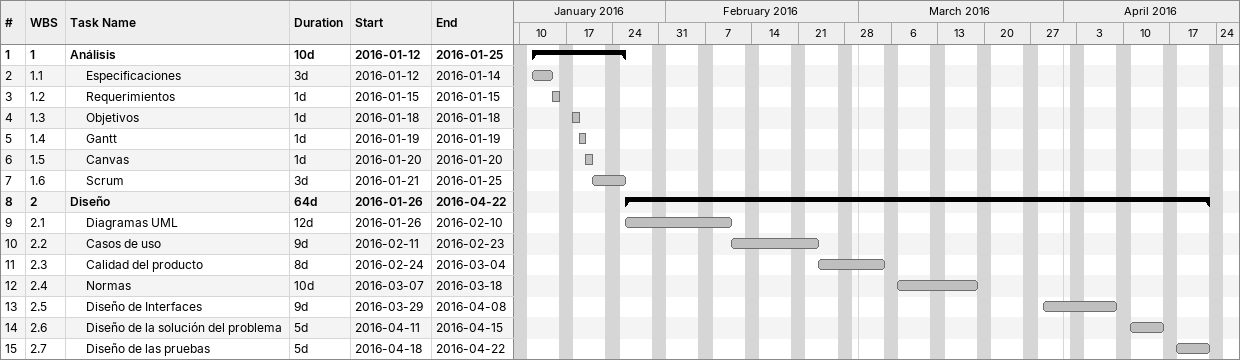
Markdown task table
| ID | WBS | Task | Duration | Start | Finish |
|---|---|---|---|---|---|
| 1 | 1 | **Análisis** | 10d | 2016-01-12 | 2016-01-25 |
| 2 | 1.1 | Especificaciones | 3d | 2016-01-12 | 2016-01-14 |
| 3 | 1.2 | Requerimientos | 1d | 2016-01-15 | 2016-01-15 |
| 4 | 1.3 | Objetivos | 1d | 2016-01-18 | 2016-01-18 |
| 5 | 1.4 | Gantt | 1d | 2016-01-19 | 2016-01-19 |
| 6 | 1.5 | Canvas | 1d | 2016-01-20 | 2016-01-20 |
| 7 | 1.6 | Scrum | 3d | 2016-01-21 | 2016-01-25 |
| 8 | 2 | **Diseño** | 64d | 2016-01-26 | 2016-04-22 |
| 9 | 2.1 | Diagramas UML | 12d | 2016-01-26 | 2016-02-10 |
| 10 | 2.2 | Casos de uso | 9d | 2016-02-11 | 2016-02-23 |
| 11 | 2.3 | Calidad del producto | 8d | 2016-02-24 | 2016-03-04 |
| 12 | 2.4 | Normas | 10d | 2016-03-07 | 2016-03-18 |
| 13 | 2.5 | Diseño de Interfaces | 9d | 2016-03-29 | 2016-04-08 |
| 14 | 2.6 | Diseño de la solución del problema | 5d | 2016-04-11 | 2016-04-15 |
| 15 | 2.7 | Diseño de las pruebas | 5d | 2016-04-18 | 2016-04-22 |
